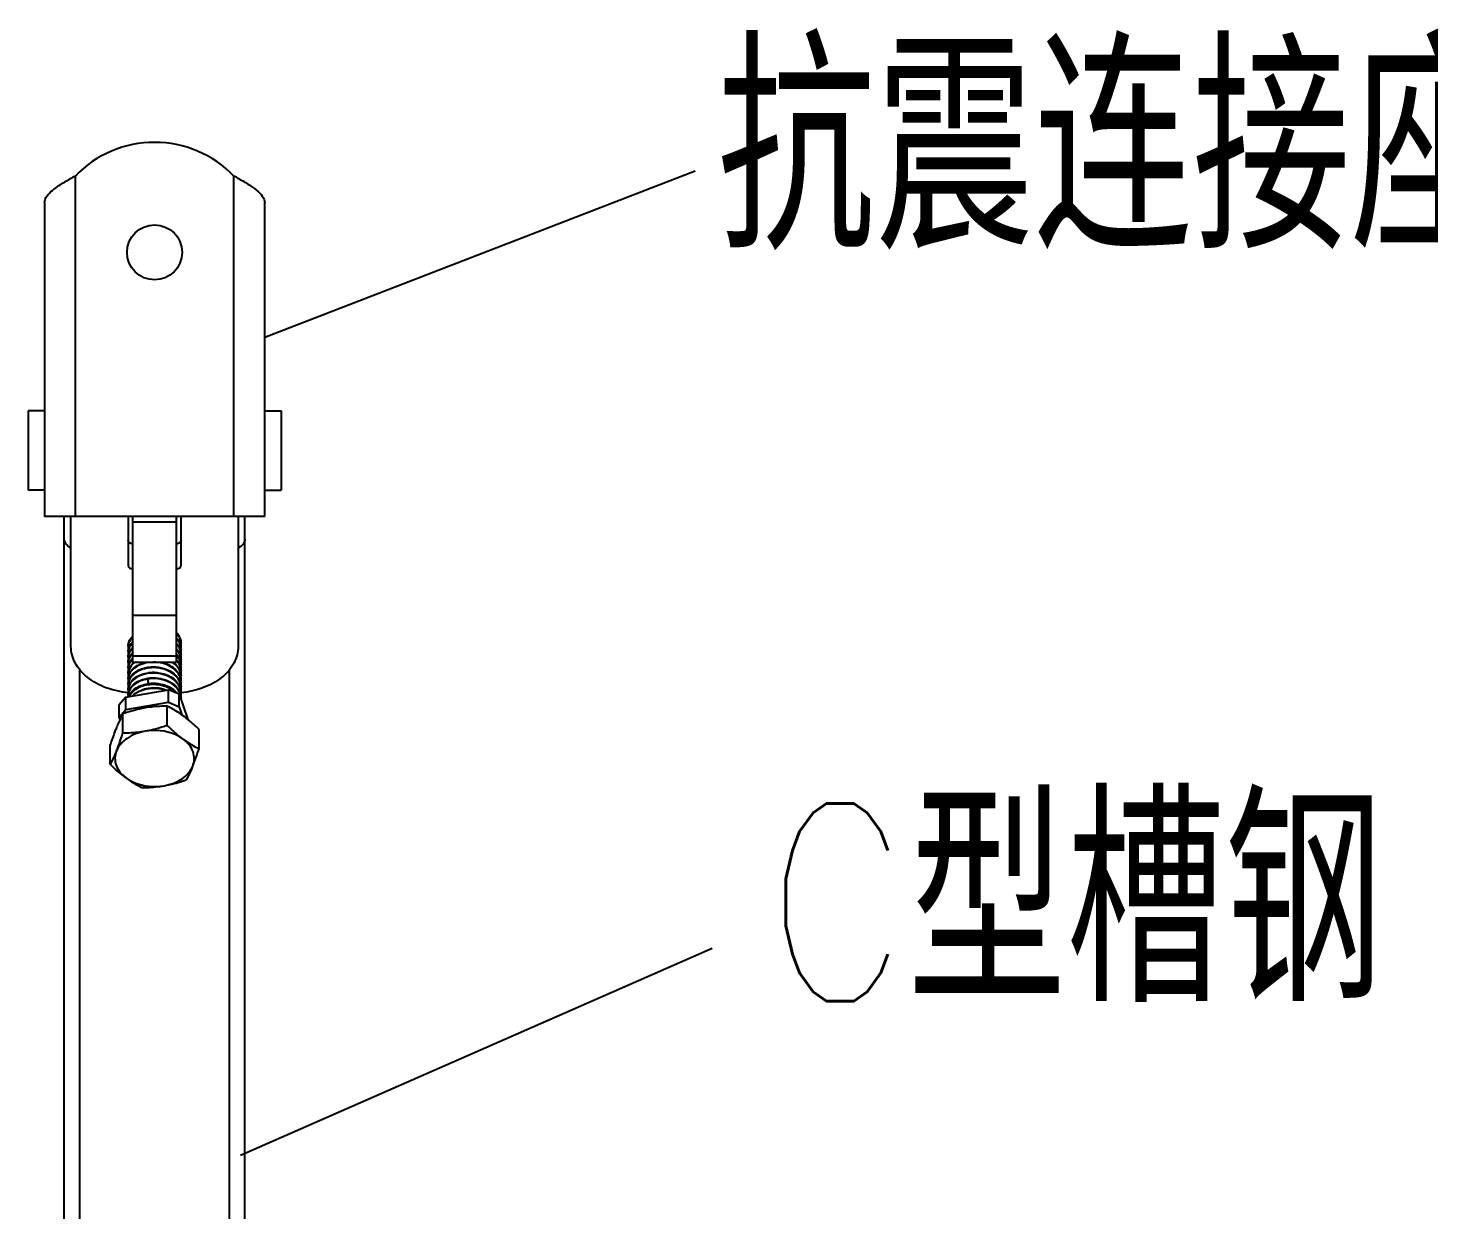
# Model space of a CAD drawing. Extents: x 27938 to 1507990, y 110129 to 923079.
# Drawn here: x 458223 to 461054, y 360611 to 363000 of the extents above; entities that cross this region are included whole.
import ezdxf

# ---------------------------------------------------------------- set-up
doc = ezdxf.new("R2010")
doc.units = 0
doc.header["$LTSCALE"] = 1000
doc.header["$MEASUREMENT"] = 0
doc.layers.add('W_DIM', color=4, linetype='Continuous')
doc.styles.get("Standard").update_dxf_attribs({"font": 'gbenor.shx', "bigfont": 'gbcbig.shx'})
doc.styles.add('wwp100', font='txt.shx', dxfattribs={"width": 0.7, "height": 400, "bigfont": 'hztxt.shx'})
doc.dimstyles.get("Standard").update_dxf_attribs({"dimtxt": 0.18, "dimasz": 0.18, "dimexe": 0.18, "dimexo": 0.0625, "dimgap": 0.09, "dimtad": 0, "dimtih": 1, "dimtoh": 1, "dimdec": 4, "dimzin": 0, "dimdsep": 46, "dimtxsty": 'Standard', "dimcen": 0.09, "dimadec": 0, "dimazin": 0, "dimtfac": 1, "dimtdec": 4, "dimtofl": 0, "dimtmove": 0, "dimatfit": 3, "dimfxl": 1, "dimtolj": 1, "dimtzin": 0, "dimarcsym": 0})

msp = doc.modelspace()

# ---------------------------------------------------------------- linework, layer by layer
at = {"linetype": 'Continuous'}
for p, q in [((458318.2, 362012.9), (458318.2, 362701.1)), ((458638.5, 362012.9), (458638.5, 362701.1)), ((458255.9, 362646.6), (458255.9, 362012.9)), ((458700.8, 362012.9), (458700.8, 362646.6)), ((458255.9, 362226.4), (458222.5, 362226.4)), ((458700.8, 362226.4), (458734.1, 362226.4)), ((458255.9, 362066.3), (458222.5, 362066.3)), ((458700.8, 362066.3), (458734.1, 362066.3)), ((458700.8, 362012.9), (458255.9, 362012.9)), ((458295.9, 359216.2), (458295.9, 362012.9)), ((458309.3, 361750), (458309.3, 362012.9)), ((458425, 362012.9), (458425, 361913.6)), ((458433.9, 362012.9), (458433.9, 361718.1)), ((458433.9, 362002.1), (458522.8, 362002.1)), ((458522.8, 361718.1), (458522.8, 362012.9)), ((458531.7, 361913.6), (458531.7, 362012.9)), ((458647.4, 362012.9), (458647.4, 361750)), ((458660.7, 359216.2), (458660.7, 362012.9)), ((458433.9, 361813.4), (458522.8, 361813.4)), ((458433.9, 361731.1), (458522.8, 361731.1)), ((458327.1, 359347.8), (458327.1, 361703.4)), ((458433.9, 361718.1), (458522.8, 361718.1)), ((458629.6, 359347.8), (458629.6, 361703.4)), ((458464, 361684.2), (458466.3, 361675)), ((458420, 361647.5), (458407, 361632.2)), ((458420, 361647.5), (458506.3, 361662.6)), ((458420, 361622.3), (458420, 361647.5)), ((458527.9, 361653.4), (458506.3, 361662.6)), ((458506.3, 361637.4), (458506.3, 361662.6)), ((458527.9, 361653.4), (458545.7, 361602.4)), ((458527.9, 361628.2), (458527.9, 361653.4)), ((458407, 361607.1), (458407, 361632.2)), ((458407, 361607.1), (458420, 361622.3)), ((458420, 361622.3), (458506.3, 361637.4)), ((458504, 361590.4), (458504, 361629.4)), ((458506.3, 361637.4), (458527.9, 361628.2)), ((458527.9, 361628.2), (458533.7, 361611.6)), ((458408.6, 361602.5), (458407, 361607.1)), ((458414.2, 361574.7), (458414.2, 361613.7)), ((458568.1, 361543.3), (458568.1, 361582.3)), ((458388.6, 361511.9), (458388.6, 361550.9))]:
    msp.add_line(p, q, dxfattribs=at)
for p, q in [((458222.5, 362226.4), (458222.5, 362066.3)), ((458734.1, 362226.4), (458734.1, 362066.3))]:
    msp.add_line(p, q)
msp.add_circle((458478.3, 362546.7), 55.6, dxfattribs=at)
for centre, radius, start, end in [((458478.3, 362546.7), 222.4, 43.9455, 136.0545), ((458484.5, 362388.4), 354.2, 117.9978, 119.2622), ((458472.2, 362388.4), 354.2, 60.7378, 62.0022), ((458459.8, 361733.6), 36.6, 135.4665, 138.8015), ((458491.7, 361748.9), 41.7, 41.2696, 41.5925), ((458492, 361750.6), 41.2, 39.7045, 41.528), ((458500.1, 361754.2), 31.7, 18.4603, 20.6754), ((458500.6, 361755.7), 31.1, 15.9619, 18.4588), ((458449.3, 361749.2), 24.3, 176.7735, 180.0108), ((458449.5, 361749.2), 24.6, 180.0526, 191.0446), ((458449.3, 361738.2), 24.3, 176.7894, 180.0075), ((458449.5, 361738.2), 24.5, 180.049, 190.9977), ((458459.8, 361722.6), 36.6, 135.4871, 138.7938), ((458459.8, 361711.6), 36.6, 135.4659, 138.8093), ((458492.3, 361706.8), 40.8, 38.3867, 41.6033), ((458492, 361705.2), 41.3, 39.969, 41.5624), ((458500.1, 361743.2), 31.7, 18.4602, 20.6744), ((458500.1, 361732.2), 31.7, 18.4602, 20.6742), ((458500.1, 361721.2), 31.7, 18.4603, 20.6751), ((458500.6, 361744.7), 31.1, 15.9611, 18.4587), ((458500.6, 361733.7), 31.1, 15.9615, 18.4587), ((458500.6, 361722.7), 31.1, 15.9624, 18.4588), ((458502.2, 361754.7), 29.5, 350.0725, 359.9827), ((458502.2, 361743.7), 29.5, 350.1241, 359.9724), ((458502.2, 361732.7), 29.5, 350.1633, 359.9862), ((458502.4, 361754.7), 29.3, 2.6981, 5.2477), ((458502.5, 361754.7), 29.2, 0.008, 2.6973), ((458502.5, 361743.7), 29.2, 359.9975, 2.695), ((458502.5, 361732.7), 29.2, 0.011, 2.6839), ((458449.3, 361727.2), 24.3, 176.785, 179.9983), ((458449.5, 361727.2), 24.6, 180.0405, 191.0531), ((458449.3, 361716.2), 24.3, 176.7769, 180.0081), ((458449.5, 361716.2), 24.5, 180.0497, 191.0016), ((458449.3, 361705.2), 24.3, 176.7867, 180.0021), ((458449.5, 361705.2), 24.5, 180.0437, 191.0051), ((458459.8, 361700.6), 36.6, 135.4702, 138.7951), ((458460.6, 361688.8), 37.7, 132.2645, 138.752), ((458463, 361686.3), 41.1, 129.2284, 132.3075), ((458475.4, 361649.6), 59.1, 98.9818, 101.0323), ((458492.5, 361694.6), 40.6, 37.6353, 41.5837), ((458500.1, 361710.1), 31.7, 18.4602, 20.6743), ((458500.1, 361699.1), 31.7, 18.4602, 20.6747), ((458500.6, 361711.7), 31.1, 15.9612, 18.4587), ((458500.6, 361700.7), 31.1, 15.9616, 18.4587), ((458502.2, 361721.7), 29.5, 350.0816, 359.9797), ((458502.2, 361710.7), 29.5, 350.141, 359.976), ((458502.4, 361721.7), 29.3, 2.6985, 5.2581), ((458502.4, 361699.7), 29.3, 2.6886, 5.2518), ((458502.5, 361721.7), 29.2, 0.005, 2.6978), ((458502.5, 361710.7), 29.2, 0.0011, 2.692), ((458449.3, 361694.2), 24.3, 176.7795, 180.0015), ((458449.5, 361694.2), 24.6, 180.0437, 191.062), ((458449.3, 361683.2), 24.3, 176.7801, 180.0075), ((458449.5, 361683.2), 24.5, 180.049, 190.9954), ((458475.5, 361603.9), 71.7, 97.4386, 99.2614), ((458475.3, 361617.2), 58.5, 100.5055, 101.18), ((458475.4, 361616.6), 59.1, 98.9052, 100.5042), ((458475.5, 361638.3), 59.4, 99.0333, 99.9567), ((458475.9, 361634.6), 63.2, 82.211, 82.5185), ((458500.1, 361688.1), 31.7, 18.4603, 20.6749), ((458500.1, 361677.1), 31.7, 18.4602, 20.6741), ((458500.1, 361666.1), 31.7, 18.4602, 20.6754), ((458500.6, 361689.7), 31.1, 15.9612, 18.4587), ((458500.5, 361678.6), 31.3, 18.117, 18.456), ((458500.7, 361678.7), 31.1, 15.9641, 18.119), ((458500.6, 361667.7), 31.1, 15.9619, 18.4587), ((458502.2, 361699.7), 29.5, 350.0747, 359.9827), ((458502.3, 361688.7), 29.5, 350.395, 359.9755), ((458502.2, 361677.7), 29.5, 350.1504, 359.9814), ((458502.5, 361699.7), 29.2, 0.008, 2.6878), ((458502.5, 361688.7), 29.2, 0.0004, 2.6959), ((458502.5, 361677.7), 29.2, 0.0063, 2.6857), ((458449.3, 361672.2), 24.3, 176.7856, 179.9966), ((458449.5, 361672.2), 24.5, 180.0384, 191.0179), ((458449.3, 361661.1), 24.3, 176.7743, 180.0077), ((458449.5, 361661.2), 24.6, 180.0498, 191.0645), ((458449.3, 361650.1), 24.3, 176.7845, 184.2112), ((458500, 361644), 31.8, 18.4202, 20.7394), ((458500.1, 361655.1), 31.7, 18.4602, 20.6746), ((458500.6, 361656.7), 31.1, 15.9611, 18.4587), ((458500.7, 361645.6), 31.1, 15.8298, 18.459), ((458502.2, 361666.7), 29.5, 350.0711, 359.9827), ((458502.2, 361655.7), 29.5, 350.1078, 359.9722), ((458502.4, 361666.7), 29.3, 2.6938, 5.2451), ((458502.3, 361644.5), 29.4, 2.8574, 5.2194), ((458502.5, 361666.7), 29.2, 0.008, 2.693), ((458502.5, 361655.6), 29.2, 359.9973, 2.6949), ((458502.3, 361644.5), 29.4, 0.0081, 2.8567), ((458502.3, 361644.5), 29.4, 356.5315, 0.0065)]:
    msp.add_arc(centre, radius, start, end, dxfattribs=at)
for points, knots in [([(458255.9, 362646.6), (458255.9, 362656.6), (458269.6, 362671.6), (458290.3, 362685.4), (458304, 362693.3), (458311.3, 362697.4)], [0, 0, 0, 0, 0.388881, 0.673899, 1, 1, 1, 1]), ([(458645.4, 362697.4), (458652.7, 362693.3), (458666.4, 362685.4), (458687.1, 362671.6), (458700.8, 362656.6), (458700.8, 362646.6)], [0, 0, 0, 0, 0.326101, 0.611119, 1, 1, 1, 1]), ([(458309.2, 361949), (458305.5, 361950.9), (458298.9, 361955.6), (458295.9, 361963.5), (458295.9, 361967)], [0, 0, 0, 0, 0.538137, 1, 1, 1, 1]), ([(458433.9, 361957.6), (458431.7, 361957.6), (458427.6, 361958.4), (458425, 361962.2), (458425, 361963.9)], [0, 0, 0, 0, 0.559761, 1, 1, 1, 1]), ([(458531.7, 361963.9), (458531.7, 361962.2), (458529.1, 361958.4), (458525, 361957.6), (458522.8, 361957.6)], [0, 0, 0, 0, 0.440239, 1, 1, 1, 1]), ([(458660.7, 361967), (458660.7, 361963.5), (458657.8, 361955.6), (458651.2, 361950.9), (458647.5, 361949)], [0, 0, 0, 0, 0.461863, 1, 1, 1, 1]), ([(458425, 361913.6), (458425, 361911.9), (458427.6, 361908.1), (458431.7, 361907.3), (458433.9, 361907.3)], [0, 0, 0, 0, 0.440239, 1, 1, 1, 1]), ([(458522.8, 361907.3), (458525, 361907.3), (458529.1, 361908.1), (458531.7, 361911.9), (458531.7, 361913.6)], [0, 0, 0, 0, 0.559761, 1, 1, 1, 1]), ([(458425, 361750.6), (458425, 361754.1), (458426.6, 361761.5), (458431, 361767.6), (458433.7, 361770.3)], [0, 0, 0, 0, 0.479607, 1, 1, 1, 1]), ([(458433.7, 361768.9), (458431.2, 361766.4), (458427, 361760.7), (458425.2, 361753.9), (458425, 361750.6)], [0, 0, 0, 0, 0.520009, 1, 1, 1, 1]), ([(458522.9, 361766.9), (458523.7, 361766), (458526.7, 361762.3), (458529, 361758), (458530.2, 361754.6)], [0, 0, 0, 0, 0.25985, 1, 1, 1, 1]), ([(458529.8, 361754.4), (458529.4, 361755.4), (458527.6, 361759.4), (458525.1, 361763.1), (458522.9, 361765.6)], [0, 0, 0, 0, 0.242549, 1, 1, 1, 1]), ([(458529.8, 361765.4), (458529.4, 361766.4), (458527.7, 361770.3), (458525.2, 361774), (458523, 361776.4)], [0, 0, 0, 0, 0.242679, 1, 1, 1, 1]), ([(458523.7, 361776.9), (458524.5, 361776.1), (458527.1, 361772.6), (458529.1, 361768.7), (458530.2, 361765.6)], [0, 0, 0, 0, 0.25881, 1, 1, 1, 1]), ([(458425.5, 361656.4), (458410, 361657.8), (458380.4, 361664.3), (458342.4, 361684.8), (458316, 361714.1), (458309.3, 361738.5), (458309.3, 361750)], [0, 0, 0, 0, 0.288185, 0.553327, 0.788006, 1, 1, 1, 1]), ([(458433.7, 361757.9), (458431.2, 361755.4), (458427, 361749.7), (458425.2, 361742.9), (458425, 361739.6)], [0, 0, 0, 0, 0.519993, 1, 1, 1, 1]), ([(458425, 361739.6), (458425, 361742.8), (458426.3, 361749.5), (458430, 361755.2), (458432.3, 361757.7)], [0, 0, 0, 0, 0.482588, 1, 1, 1, 1]), ([(458433.7, 361746.9), (458431.2, 361744.4), (458427, 361738.7), (458425.2, 361731.9), (458425, 361728.6)], [0, 0, 0, 0, 0.52002, 1, 1, 1, 1]), ([(458425, 361728.6), (458425, 361731.8), (458426.3, 361738.5), (458430, 361744.1), (458432.3, 361746.7)], [0, 0, 0, 0, 0.482583, 1, 1, 1, 1]), ([(458433.7, 361735.9), (458431.2, 361733.3), (458427, 361727.7), (458425.2, 361720.9), (458425, 361717.6)], [0, 0, 0, 0, 0.520002, 1, 1, 1, 1]), ([(458425, 361717.6), (458425, 361720.8), (458426.3, 361727.5), (458430, 361733.1), (458432.3, 361735.7)], [0, 0, 0, 0, 0.482587, 1, 1, 1, 1]), ([(458529.8, 361732.3), (458529.4, 361733.3), (458527.6, 361737.4), (458525.1, 361741.1), (458522.8, 361743.6)], [0, 0, 0, 0, 0.242544, 1, 1, 1, 1]), ([(458522.9, 361755.9), (458523.7, 361755), (458526.7, 361751.3), (458529, 361746.9), (458530.2, 361743.6)], [0, 0, 0, 0, 0.25988, 1, 1, 1, 1]), ([(458529.8, 361743.4), (458529.4, 361744.4), (458527.6, 361748.4), (458525.1, 361752.1), (458522.9, 361754.6)], [0, 0, 0, 0, 0.242552, 1, 1, 1, 1]), ([(458522.9, 361744.9), (458523.7, 361744), (458526.7, 361740.3), (458529, 361735.9), (458530.2, 361732.6)], [0, 0, 0, 0, 0.259876, 1, 1, 1, 1]), ([(458529.8, 361721.3), (458529.4, 361722.2), (458527.8, 361725.9), (458525.6, 361729.3), (458523.6, 361731.7)], [0, 0, 0, 0, 0.243219, 1, 1, 1, 1]), ([(458524.3, 361732.2), (458525, 361731.4), (458527.4, 361728.1), (458529.2, 361724.4), (458530.2, 361721.6)], [0, 0, 0, 0, 0.258068, 1, 1, 1, 1]), ([(458647.4, 361750), (458647.4, 361738.6), (458640.7, 361714.2), (458614.5, 361684.9), (458576.6, 361664.4), (458547.1, 361657.9), (458531.7, 361656.5)], [0, 0, 0, 0, 0.212085, 0.446759, 0.711828, 1, 1, 1, 1]), ([(458433.7, 361724.9), (458431.2, 361722.3), (458427, 361716.7), (458425.2, 361709.8), (458425, 361706.6)], [0, 0, 0, 0, 0.520001, 1, 1, 1, 1]), ([(458425, 361706.6), (458425, 361709.8), (458426.3, 361716.4), (458430, 361722.1), (458432.3, 361724.7)], [0, 0, 0, 0, 0.482586, 1, 1, 1, 1]), ([(458438.7, 361718.2), (458434.9, 361715.4), (458428.3, 361708.8), (458425.2, 361699.8), (458425, 361695.5)], [0, 0, 0, 0, 0.52908, 1, 1, 1, 1]), ([(458473.4, 361718.2), (458467.2, 361718), (458455.3, 361716.1), (458439.7, 361709), (458428.5, 361698.3), (458425.2, 361688.9), (458425, 361684.5)], [0, 0, 0, 0, 0.291873, 0.559175, 0.79302, 1, 1, 1, 1]), ([(458425, 361695.5), (458425, 361698.7), (458426.3, 361705.4), (458430, 361711.1), (458432.3, 361713.7)], [0, 0, 0, 0, 0.482585, 1, 1, 1, 1]), ([(458529.8, 361677.3), (458528, 361682), (458521.9, 361691), (458508, 361700.7), (458490.8, 361706.5), (458472.2, 361707.9), (458454.4, 361704.8), (458439.2, 361697.6), (458428.4, 361687), (458425.2, 361677.8), (458425, 361673.5)], [0, 0, 0, 0, 0.114222, 0.241564, 0.380183, 0.523375, 0.662466, 0.789658, 0.901085, 1, 1, 1, 1]), ([(458425, 361684.5), (458425, 361687.7), (458426.3, 361694.4), (458430, 361700.1), (458432.3, 361702.7)], [0, 0, 0, 0, 0.482588, 1, 1, 1, 1]), ([(458432.3, 361702.7), (458434, 361704.6), (458442.3, 361712.3), (458453.3, 361716.6), (458461.8, 361718.2)], [0, 0, 0, 0, 0.228177, 1, 1, 1, 1]), ([(458432.3, 361691.7), (458438.2, 361698.4), (458451.3, 361705.5), (458470.3, 361708.9), (458486, 361708.4), (458501, 361704.8), (458514.2, 361698.2), (458524.5, 361689.1), (458528.9, 361681.4), (458530.2, 361677.5)], [0, 0, 0, 0, 0.235001, 0.369196, 0.507414, 0.643709, 0.772807, 0.891505, 1, 1, 1, 1]), ([(458466.2, 361708), (458468.1, 361708.3), (458475.8, 361709.2), (458483.7, 361708.6), (458489.4, 361707.3)], [0, 0, 0, 0, 0.247797, 1, 1, 1, 1]), ([(458529.8, 361688.3), (458528.1, 361692.7), (458522.5, 361701.2), (458509.9, 361710.6), (458494.1, 361716.7), (458482.5, 361718.1), (458476.6, 361718.2)], [0, 0, 0, 0, 0.218898, 0.461373, 0.725247, 1, 1, 1, 1]), ([(458490.1, 361718.2), (458494.8, 361717.3), (458503.8, 361714.7), (458515.7, 361708.1), (458525, 361699.3), (458528.9, 361692.2), (458530.2, 361688.5)], [0, 0, 0, 0, 0.276521, 0.537648, 0.778453, 1, 1, 1, 1]), ([(458529.8, 361699.3), (458528.4, 361703), (458524, 361710.3), (458517.6, 361715.8), (458514, 361718.2)], [0, 0, 0, 0, 0.478395, 1, 1, 1, 1]), ([(458516.1, 361718.1), (458519.3, 361715.7), (458525.1, 361710.2), (458529, 361703.1), (458530.2, 361699.5)], [0, 0, 0, 0, 0.520421, 1, 1, 1, 1]), ([(458522.9, 361722.9), (458523.7, 361722), (458526.7, 361718.2), (458529, 361713.9), (458530.2, 361710.5)], [0, 0, 0, 0, 0.259878, 1, 1, 1, 1]), ([(458529.8, 361710.3), (458529.5, 361711.1), (458528.1, 361714.3), (458526.2, 361717.3), (458524.6, 361719.4)], [0, 0, 0, 0, 0.244171, 1, 1, 1, 1]), ([(458529.8, 361666.3), (458528, 361671), (458521.9, 361680), (458508, 361689.7), (458490.8, 361695.5), (458472.2, 361696.9), (458454.4, 361693.8), (458439.2, 361686.6), (458428.4, 361676), (458425.2, 361666.8), (458425, 361662.5)], [0, 0, 0, 0, 0.11422, 0.241557, 0.38018, 0.523371, 0.662464, 0.789655, 0.901082, 1, 1, 1, 1]), ([(458425, 361673.5), (458425, 361676.7), (458426.3, 361683.4), (458430, 361689.1), (458432.3, 361691.7)], [0, 0, 0, 0, 0.482586, 1, 1, 1, 1]), ([(458464, 361684.2), (458458.8, 361683.4), (458449, 361680.6), (458436.4, 361673.3), (458427.7, 361663.4), (458425.2, 361655.3), (458425, 361651.5)], [0, 0, 0, 0, 0.290521, 0.554658, 0.788516, 1, 1, 1, 1]), ([(458425, 361662.5), (458425, 361665.7), (458426.3, 361672.4), (458430, 361678.1), (458432.3, 361680.7)], [0, 0, 0, 0, 0.482586, 1, 1, 1, 1]), ([(458432.3, 361680.7), (458438.1, 361687.4), (458451.3, 361694.5), (458470.3, 361697.9), (458486, 361697.4), (458501, 361693.8), (458514.2, 361687.2), (458524.5, 361678.1), (458528.9, 361670.4), (458530.2, 361666.5)], [0, 0, 0, 0, 0.234995, 0.369193, 0.507415, 0.643708, 0.772808, 0.891506, 1, 1, 1, 1]), ([(458432.3, 361669.6), (458434, 361671.7), (458442.9, 361679.7), (458454.7, 361684), (458463.7, 361685.5)], [0, 0, 0, 0, 0.22749, 1, 1, 1, 1]), ([(458432.3, 361658.6), (458434, 361660.7), (458443, 361668.8), (458454.9, 361673.1), (458464, 361674.6)], [0, 0, 0, 0, 0.227377, 1, 1, 1, 1]), ([(458462.8, 361685.4), (458465.1, 361685.9), (458474.2, 361687.3), (458483.7, 361686.7), (458490.5, 361685)], [0, 0, 0, 0, 0.246468, 1, 1, 1, 1]), ([(458463.7, 361685.5), (458470.7, 361686.7), (458485, 361687), (458505, 361681.7), (458521.3, 361671.3), (458528.4, 361660.9), (458530.2, 361655.5)], [0, 0, 0, 0, 0.271171, 0.538307, 0.783282, 1, 1, 1, 1]), ([(458529.7, 361655.3), (458527.8, 361660.5), (458520.6, 361670.5), (458504.4, 361680.5), (458484.8, 361685.6), (458470.8, 361685.3), (458464, 361684.2)], [0, 0, 0, 0, 0.217951, 0.46337, 0.729831, 1, 1, 1, 1]), ([(458466.1, 361697), (458467.6, 361697.2), (458473.6, 361698), (458479.7, 361697.8), (458484.1, 361697.2)], [0, 0, 0, 0, 0.247252, 1, 1, 1, 1]), ([(458466.3, 361674.9), (458477.3, 361676.4), (458499, 361674.5), (458518.3, 361662.9), (458524.5, 361655)], [0, 0, 0, 0, 0.526254, 1, 1, 1, 1]), ([(458466.3, 361675), (458468.2, 361675.3), (458476.2, 361676.2), (458484.3, 361675.5), (458490.1, 361674.1)], [0, 0, 0, 0, 0.247915, 1, 1, 1, 1]), ([(458425, 361651.5), (458425, 361654.7), (458426.3, 361661.4), (458430, 361667.1), (458432.3, 361669.6)], [0, 0, 0, 0, 0.482589, 1, 1, 1, 1]), ([(458426.3, 361648.6), (458426.6, 361649.5), (458428.1, 361653.1), (458430.3, 361656.4), (458432.3, 361658.6)], [0, 0, 0, 0, 0.241445, 1, 1, 1, 1]), ([(458519.8, 361657), (458513.3, 361663.1), (458500.6, 361669.6), (458482.5, 361673), (458468.2, 361673.1), (458454.6, 361670.4), (458439.5, 361664.1), (458430.3, 361655.5), (458427.3, 361648.8)], [0, 0, 0, 0, 0.255096, 0.39268, 0.530602, 0.663916, 0.788307, 1, 1, 1, 1]), ([(458433.6, 361649.9), (458441.3, 361658), (458458.7, 361665.3), (458482.4, 361666.3), (458494.9, 361663.7), (458500.8, 361661.6)], [0, 0, 0, 0, 0.470214, 0.736055, 1, 1, 1, 1]), ([(458449, 361660.4), (458452.8, 361662.4), (458469.8, 361668.7), (458489.5, 361667.2), (458502.2, 361661.9)], [0, 0, 0, 0, 0.239303, 1, 1, 1, 1]), ([(458459.1, 361625.7), (458455.3, 361625), (458440.1, 361622), (458425.2, 361617.5), (458414.2, 361613.7)], [0, 0, 0, 0, 0.248499, 1, 1, 1, 1]), ([(458504, 361629.4), (458500.3, 361629.4), (458485.3, 361629.1), (458470.3, 361627.6), (458459.1, 361625.7)], [0, 0, 0, 0, 0.246121, 1, 1, 1, 1]), ([(458536.1, 361609.9), (458533.4, 361611.9), (458523.2, 361619.1), (458512.3, 361625.3), (458504, 361629.4)], [0, 0, 0, 0, 0.263099, 1, 1, 1, 1]), ([(458414.2, 361613.7), (458413.2, 361611.7), (458408.5, 361602.8), (458404.4, 361593.6), (458401.4, 361586.4)], [0, 0, 0, 0, 0.226572, 1, 1, 1, 1]), ([(458504, 361590.4), (458500.3, 361589.1), (458485.6, 361584.3), (458470.5, 361580.5), (458459.1, 361578.5)], [0, 0, 0, 0, 0.251163, 1, 1, 1, 1]), ([(458536.1, 361562.8), (458533.3, 361564.8), (458522.1, 361573.4), (458511.7, 361582.9), (458504, 361590.4)], [0, 0, 0, 0, 0.240981, 1, 1, 1, 1]), ([(458568.1, 361582.3), (458565.5, 361584.8), (458555.3, 361594.6), (458544.5, 361603.7), (458536.1, 361609.9)], [0, 0, 0, 0, 0.257895, 1, 1, 1, 1]), ([(458401.4, 361586.4), (458400.3, 361583.7), (458395.7, 361572), (458391.6, 361560.1), (458388.6, 361550.9)], [0, 0, 0, 0, 0.233658, 1, 1, 1, 1]), ([(458459.1, 361578.5), (458452.5, 361577.3), (458439.8, 361573.9), (458422.9, 361565.2), (458409.5, 361553.7), (458403.4, 361544.1), (458401.4, 361539.2)], [0, 0, 0, 0, 0.27851, 0.540172, 0.780428, 1, 1, 1, 1]), ([(458401.4, 361539.2), (458402.5, 361541.9), (458407.1, 361553.6), (458411.2, 361565.5), (458414.2, 361574.7)], [0, 0, 0, 0, 0.233658, 1, 1, 1, 1]), ([(458459.1, 361578.5), (458455.4, 361577.8), (458440.5, 361575.6), (458425.4, 361574.8), (458414.2, 361574.7)], [0, 0, 0, 0, 0.254083, 1, 1, 1, 1]), ([(458536.1, 361562.8), (458531, 361566.5), (458507.6, 361579.4), (458479.1, 361582), (458459.1, 361578.5)], [0, 0, 0, 0, 0.235366, 1, 1, 1, 1]), ([(458555.3, 361507.8), (458557.2, 361512.4), (458559.4, 361522.4), (458556.8, 361537.7), (458548.8, 361551.8), (458540.7, 361559.4), (458536.1, 361562.8)], [0, 0, 0, 0, 0.238229, 0.47528, 0.726056, 1, 1, 1, 1]), ([(458536.1, 361562.8), (458538.7, 361560.8), (458548.9, 361553.6), (458559.8, 361547.4), (458568.1, 361543.3)], [0, 0, 0, 0, 0.263099, 1, 1, 1, 1]), ([(458401.4, 361539.2), (458400.4, 361536.6), (458396.4, 361527.4), (458392, 361518.3), (458388.6, 361511.9)], [0, 0, 0, 0, 0.275005, 1, 1, 1, 1]), ([(458401.4, 361539.2), (458399.5, 361534.6), (458397.3, 361524.6), (458399.8, 361509.3), (458407.9, 361495.2), (458416, 361487.6), (458420.6, 361484.2)], [0, 0, 0, 0, 0.238229, 0.47528, 0.726056, 1, 1, 1, 1]), ([(458555.3, 361507.8), (458556.4, 361510.5), (458561, 361522.2), (458565.1, 361534.1), (458568.1, 361543.3)], [0, 0, 0, 0, 0.233658, 1, 1, 1, 1]), ([(458420.6, 361484.2), (458417.9, 361486.3), (458406.7, 361494.9), (458396.3, 361504.4), (458388.6, 361511.9)], [0, 0, 0, 0, 0.240981, 1, 1, 1, 1]), ([(458497.6, 361468.5), (458504.2, 361469.7), (458516.9, 361473.1), (458533.8, 361481.8), (458547.2, 361493.3), (458553.3, 361502.9), (458555.3, 361507.8)], [0, 0, 0, 0, 0.27851, 0.540172, 0.780428, 1, 1, 1, 1]), ([(458555.3, 361507.8), (458554.2, 361505.2), (458550.3, 361496), (458545.9, 361486.9), (458542.4, 361480.5)], [0, 0, 0, 0, 0.275005, 1, 1, 1, 1]), ([(458420.6, 361484.2), (458423.3, 361482.3), (458433.5, 361475.1), (458444.4, 361468.9), (458452.7, 361464.8)], [0, 0, 0, 0, 0.263099, 1, 1, 1, 1]), ([(458420.6, 361484.2), (458425.7, 361480.5), (458449.1, 361467.6), (458477.6, 361465), (458497.6, 361468.5)], [0, 0, 0, 0, 0.235366, 1, 1, 1, 1]), ([(458497.6, 361468.5), (458501.4, 361469.2), (458516.6, 361472.2), (458531.4, 361476.7), (458542.4, 361480.5)], [0, 0, 0, 0, 0.248499, 1, 1, 1, 1]), ([(458452.7, 361464.8), (458456.4, 361464.8), (458471.4, 361465.1), (458486.4, 361466.6), (458497.6, 361468.5)], [0, 0, 0, 0, 0.246121, 1, 1, 1, 1])]:
    msp.add_open_spline(points, degree=3, knots=knots, dxfattribs=at)
for points in [[(458531.6, 361757.4), (458531.4, 361759.7), (458530.9, 361762), (458530.2, 361764.2)], [(458530.6, 361764.3), (458531.3, 361761.6), (458531.7, 361758.9), (458531.7, 361756.1)], [(458531.7, 361745.1), (458531.6, 361747.8), (458531, 361750.6), (458530.2, 361753.2)], [(458531.7, 361734.1), (458531.6, 361736.8), (458531, 361739.6), (458530.2, 361742.2)], [(458531.6, 361724.4), (458531.4, 361726.7), (458530.9, 361729), (458530.2, 361731.2)], [(458530.6, 361753.3), (458531.3, 361750.6), (458531.7, 361747.9), (458531.7, 361745.1)], [(458530.6, 361742.3), (458531.3, 361739.6), (458531.7, 361736.8), (458531.7, 361734.1)], [(458530.6, 361731.3), (458531.3, 361728.6), (458531.7, 361725.8), (458531.7, 361723.1)], [(458531.7, 361712.1), (458531.6, 361714.8), (458531, 361717.6), (458530.2, 361720.2)], [(458531.6, 361702.4), (458531.4, 361704.7), (458530.9, 361707), (458530.2, 361709.2)], [(458530.6, 361720.3), (458531.3, 361717.6), (458531.7, 361714.8), (458531.7, 361712.1)], [(458530.6, 361709.2), (458531.3, 361706.6), (458531.7, 361703.8), (458531.7, 361701.1)], [(458531.7, 361690), (458531.6, 361692.8), (458531, 361695.5), (458530.2, 361698.2)], [(458531.7, 361679), (458531.6, 361681.8), (458531, 361684.5), (458530.2, 361687.1)], [(458531.6, 361669.3), (458531.4, 361671.6), (458530.9, 361673.9), (458530.2, 361676.1)], [(458530.6, 361698.2), (458531.3, 361695.6), (458531.7, 361692.8), (458531.7, 361690.1)], [(458530.6, 361687.2), (458531.3, 361684.6), (458531.7, 361681.8), (458531.7, 361679)], [(458530.6, 361676.2), (458531.3, 361673.6), (458531.7, 361670.8), (458531.7, 361668)], [(458531.7, 361657), (458531.6, 361659.8), (458531, 361662.5), (458530.2, 361665.1)], [(458531.6, 361647.2), (458531.4, 361649.5), (458530.9, 361651.8), (458530.2, 361654)], [(458530.6, 361665.2), (458531.3, 361662.6), (458531.7, 361659.8), (458531.7, 361657)], [(458530.6, 361654.1), (458531.3, 361651.5), (458531.7, 361648.7), (458531.7, 361646)]]:
    msp.add_open_spline(points, degree=3, dxfattribs=at)

# ---------------------------------------------------------------- texts
at = {"layer": 'W_DIM', "color": 7, "style": 'wwp100', "width": 0.8}
for s, p in [('抗震连接座A', (459615.1, 362554.3)), ('C型槽钢', (459712.9, 361032.9))]:
    msp.add_text(s, height=400, dxfattribs=at).set_placement(p)

# ---------------------------------------------------------------- leaders
at = {"layer": 'W_DIM', "color": 7}
for points in [[(458700.8, 362375.1), (459570.9, 362711.3)], [(458651.6, 360722), (459605.3, 361140.1)]]:
    msp.add_leader(points, dimstyle='Standard', override={"dimgap": 20}, dxfattribs=at)

doc.saveas('drawing.dxf')
